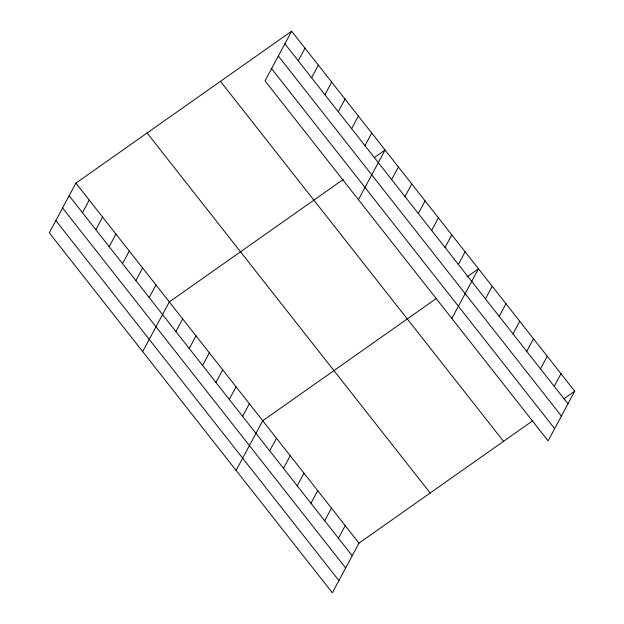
<?xml version="1.0" encoding="UTF-8"?>
<svg xmlns="http://www.w3.org/2000/svg" width="624" height="624" viewBox="0 0 624 624"><rect width="100%" height="100%" fill="white"/><g stroke="black" fill="none" stroke-linecap="round" stroke-linejoin="round"><path stroke-width="0.94" d="M291.65 31.2L265.021 80.87L548.098 440.864L574.727 391.193L291.65 31.2L75.902 183.136L49.273 232.807L332.35 592.8L358.979 543.13L532.943 420.623M82.485 212.722L89.248 200.109M95.831 229.694L102.593 217.074M109.177 246.667L115.939 234.047M122.522 263.64L129.285 251.02M135.86 280.605L142.631 267.992M149.206 297.578L155.977 284.965M298.233 60.785L304.996 48.173M142.685 351.601L169.322 301.93L343.278 179.431M311.579 77.758L318.341 65.146M175.898 331.523L182.668 318.903M324.925 94.731L331.687 82.111M189.244 348.496L196.006 335.876M338.263 111.704L345.033 99.083M202.589 365.461L209.352 352.849M351.608 128.677L358.379 116.056M215.935 382.434L222.698 369.821M364.954 145.642L371.725 133.029M229.281 399.407L236.044 386.786M358.433 199.664L385.07 150.002L374.228 157.63M242.627 416.38L249.389 403.759M391.646 179.587L398.408 166.967M236.106 470.402L262.735 420.732L436.691 298.225M404.992 196.56L411.754 183.94M269.716 450.832L276.487 438.22M418.337 213.533L425.1 200.912M283.468 468.32L290.23 455.707M431.683 230.498L438.446 217.885M297.219 485.807L303.982 473.187M445.029 247.471L451.792 234.858M310.97 503.295L317.733 490.675M458.375 264.443L465.137 251.823M324.714 520.775L331.484 508.162M451.846 318.466L478.483 268.796L466.877 276.97M338.465 538.262L345.228 525.642M485.464 298.896L492.235 286.283M499.216 316.384L505.978 303.771M512.967 333.871L519.73 321.251M526.718 351.359L533.481 338.738M540.462 368.839L547.232 356.226M554.213 386.326L560.976 373.714M563.893 398.822L574.727 391.193M284.887 43.82L567.965 403.814M278.327 56.043L561.405 416.036M271.573 68.64L554.65 428.641M220.451 81.338L503.529 441.332M147.1 132.998L430.178 492.991M75.902 183.136L358.979 543.13M69.139 195.749L352.217 555.75M62.579 207.979L345.657 567.973M55.825 220.576L338.902 580.57"/></g></svg>
